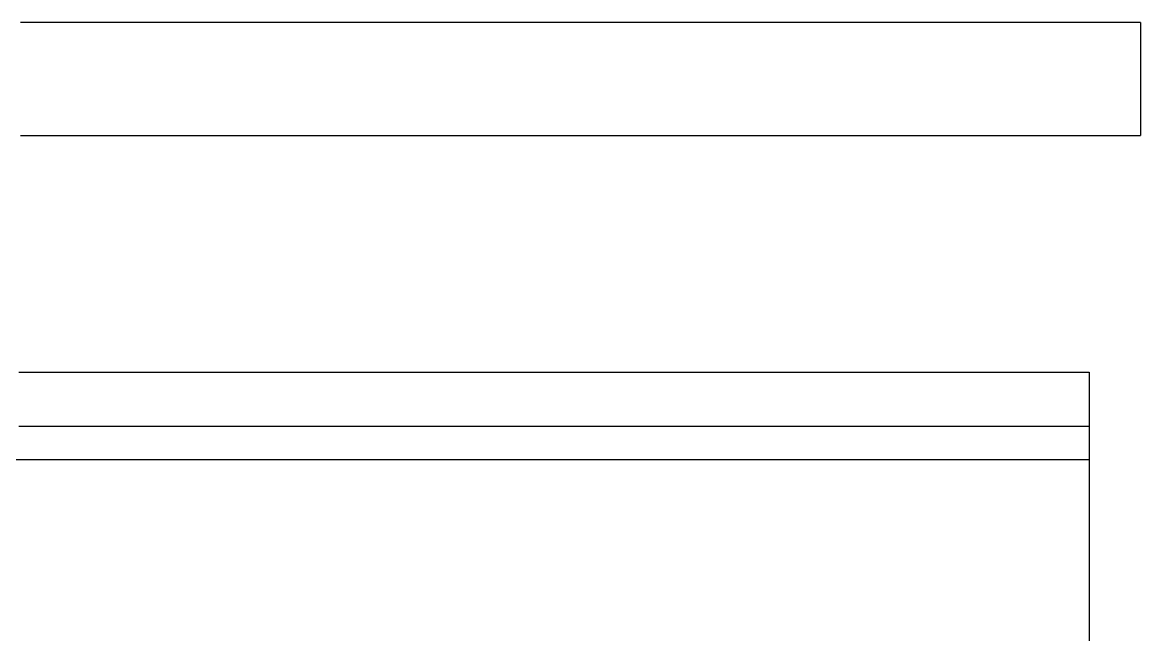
# Model space of a CAD drawing. Extents: x 0 to 279, y 0 to 212.
# Drawn here: x 99.52 to 134.8, y 86.44 to 105.77 of the extents above; entities that cross this region are included whole.
import ezdxf

# ---------------------------------------------------------------- set-up
doc = ezdxf.new("R2010")
doc.units = 0
doc.layers.add('LAYER_1', color=18, linetype='CONTINUOUS')

msp = doc.modelspace()

# ---------------------------------------------------------------- linework, layer by layer
at = {"layer": 'LAYER_1'}
for points in [[(134.805, 105.768), (134.803, 105.768), (134.799, 105.768), (134.791, 105.768), (134.781, 105.768), (134.767, 105.768), (134.751, 105.768), (134.731, 105.768), (134.709, 105.768), (134.684, 105.768), (134.656, 105.768), (134.625, 105.768), (134.591, 105.768), (134.554, 105.768), (134.514, 105.768), (134.472, 105.768), (134.426, 105.768), (134.378, 105.768), (134.327, 105.768), (134.273, 105.768), (134.217, 105.768), (134.157, 105.768), (134.095, 105.768), (134.03, 105.768), (133.962, 105.768), (133.892, 105.768), (133.819, 105.768), (133.743, 105.768), (133.665, 105.768), (133.583, 105.768), (133.499, 105.768), (133.413, 105.768), (133.324, 105.768), (133.137, 105.768), (132.94, 105.768), (132.733, 105.768), (132.516, 105.768), (132.288, 105.768), (132.05, 105.768), (131.802, 105.768), (131.545, 105.768), (131.277, 105.768), (131, 105.768), (130.713, 105.768), (130.417, 105.768), (130.111, 105.768), (129.796, 105.768), (129.472, 105.768), (129.138, 105.768), (128.795, 105.768), (128.444, 105.768), (128.083, 105.768), (127.714, 105.768), (127.336, 105.768), (126.95, 105.768), (126.555, 105.768), (126.152, 105.768), (125.74, 105.768), (125.32, 105.768), (124.892, 105.768), (124.456, 105.768), (124.013, 105.768), (123.561, 105.768), (123.101, 105.768), (122.634, 105.768), (122.16, 105.768), (121.678, 105.768), (121.188, 105.768), (120.691, 105.768), (120.188, 105.768), (119.677, 105.768), (119.159, 105.768), (118.634, 105.768), (118.102, 105.768), (117.564, 105.768), (117.019, 105.768), (116.468, 105.768), (115.91, 105.768), (115.346, 105.768), (114.775, 105.768), (114.199, 105.768), (113.616, 105.768), (113.028, 105.768), (112.433, 105.768), (111.833, 105.768), (111.228, 105.768), (110.616, 105.768), (110, 105.768), (109.377, 105.768), (108.75, 105.768), (108.117, 105.768), (107.48, 105.768), (106.837, 105.768), (106.189, 105.768), (105.537, 105.768), (104.88, 105.768), (104.218, 105.768), (103.552, 105.768), (102.881, 105.768), (102.206, 105.768), (101.526, 105.768), (100.843, 105.768), (100.155, 105.768), (99.464, 105.768)], [(134.805, 105.768), (134.805, 105.768), (134.805, 105.768), (134.805, 105.768), (134.805, 105.768), (134.805, 105.767), (134.805, 105.767), (134.805, 105.766), (134.805, 105.766), (134.805, 105.765), (134.805, 105.764), (134.805, 105.764), (134.805, 105.763), (134.805, 105.762), (134.805, 105.761), (134.805, 105.759), (134.805, 105.758), (134.805, 105.757), (134.805, 105.755), (134.805, 105.754), (134.805, 105.752), (134.805, 105.751), (134.805, 105.749), (134.805, 105.747), (134.805, 105.746), (134.805, 105.744), (134.805, 105.742), (134.805, 105.74), (134.805, 105.738), (134.805, 105.735), (134.805, 105.733), (134.805, 105.731), (134.805, 105.728), (134.805, 105.723), (134.805, 105.718), (134.805, 105.712), (134.805, 105.706), (134.805, 105.7), (134.805, 105.694), (134.805, 105.687), (134.805, 105.68), (134.805, 105.673), (134.805, 105.665), (134.805, 105.658), (134.805, 105.65), (134.805, 105.641), (134.805, 105.633), (134.805, 105.624), (134.805, 105.615), (134.805, 105.606), (134.805, 105.596), (134.805, 105.587), (134.805, 105.577), (134.805, 105.566), (134.805, 105.556), (134.805, 105.545), (134.805, 105.534), (134.805, 105.523), (134.805, 105.512), (134.805, 105.5), (134.805, 105.488), (134.805, 105.476), (134.805, 105.464), (134.805, 105.452), (134.805, 105.439), (134.805, 105.426), (134.805, 105.413), (134.805, 105.4), (134.805, 105.386), (134.805, 105.373), (134.805, 105.359), (134.805, 105.345), (134.805, 105.331), (134.805, 105.316), (134.805, 105.302), (134.805, 105.287), (134.805, 105.272), (134.805, 105.257), (134.805, 105.242), (134.805, 105.226), (134.805, 105.211), (134.805, 105.195), (134.805, 105.179), (134.805, 105.163), (134.805, 105.147), (134.805, 105.13), (134.805, 105.114), (134.805, 105.097), (134.805, 105.08), (134.805, 105.063), (134.805, 105.046), (134.805, 105.029), (134.805, 105.012), (134.805, 104.994), (134.805, 104.976), (134.805, 104.959), (134.805, 104.941), (134.805, 104.923), (134.805, 104.905), (134.805, 104.886), (134.805, 104.868), (134.805, 104.849), (134.805, 104.831), (134.805, 104.812), (134.805, 104.793), (134.805, 104.774), (134.805, 104.755), (134.805, 104.736), (134.805, 104.717), (134.805, 104.698), (134.805, 104.678), (134.805, 104.659), (134.805, 104.639), (134.805, 104.62), (134.805, 104.6), (134.805, 104.58), (134.805, 104.56), (134.805, 104.52), (134.805, 104.48), (134.805, 104.44), (134.805, 104.399), (134.805, 104.358), (134.805, 104.317), (134.805, 104.276), (134.805, 104.234), (134.805, 104.193), (134.805, 104.151), (134.805, 104.068), (134.805, 103.984), (134.805, 103.9), (134.805, 103.817), (134.805, 103.775), (134.805, 103.734), (134.805, 103.692), (134.805, 103.651), (134.805, 103.61), (134.805, 103.569), (134.805, 103.529), (134.805, 103.488), (134.805, 103.448), (134.805, 103.408), (134.805, 103.388), (134.805, 103.368), (134.805, 103.349), (134.805, 103.329), (134.805, 103.309), (134.805, 103.29), (134.805, 103.27), (134.805, 103.251), (134.805, 103.232), (134.805, 103.213), (134.805, 103.194), (134.805, 103.175), (134.805, 103.156), (134.805, 103.137), (134.805, 103.119), (134.805, 103.1), (134.805, 103.082), (134.805, 103.064), (134.805, 103.045), (134.805, 103.027), (134.805, 103.009), (134.805, 102.992), (134.805, 102.974), (134.805, 102.957), (134.805, 102.939), (134.805, 102.922), (134.805, 102.905), (134.805, 102.888), (134.805, 102.871), (134.805, 102.854), (134.805, 102.838), (134.805, 102.821), (134.805, 102.805), (134.805, 102.789), (134.805, 102.773), (134.805, 102.757), (134.805, 102.742), (134.805, 102.726), (134.805, 102.711), (134.805, 102.696), (134.805, 102.681), (134.805, 102.666), (134.805, 102.652), (134.805, 102.637), (134.805, 102.623), (134.805, 102.609), (134.805, 102.595), (134.805, 102.582), (134.805, 102.568), (134.805, 102.555), (134.805, 102.542), (134.805, 102.529), (134.805, 102.516), (134.805, 102.504), (134.805, 102.492), (134.805, 102.48), (134.805, 102.468), (134.805, 102.456), (134.805, 102.445), (134.805, 102.434), (134.805, 102.423), (134.805, 102.412), (134.805, 102.402), (134.805, 102.392), (134.805, 102.382), (134.805, 102.372), (134.805, 102.362), (134.805, 102.353), (134.805, 102.344), (134.805, 102.335), (134.805, 102.327), (134.805, 102.318), (134.805, 102.31), (134.805, 102.303), (134.805, 102.295), (134.805, 102.288), (134.805, 102.281), (134.805, 102.274), (134.805, 102.268), (134.805, 102.262), (134.805, 102.256), (134.805, 102.25), (134.805, 102.245), (134.805, 102.24), (134.805, 102.237), (134.805, 102.235), (134.805, 102.233), (134.805, 102.231), (134.805, 102.228), (134.805, 102.226), (134.805, 102.224), (134.805, 102.222), (134.805, 102.221), (134.805, 102.219), (134.805, 102.217), (134.805, 102.216), (134.805, 102.214), (134.805, 102.213), (134.805, 102.211), (134.805, 102.21), (134.805, 102.209), (134.805, 102.208), (134.805, 102.206), (134.805, 102.205), (134.805, 102.205), (134.805, 102.204), (134.805, 102.203), (134.805, 102.202), (134.805, 102.202), (134.805, 102.201), (134.805, 102.201), (134.805, 102.2), (134.805, 102.2), (134.805, 102.2), (134.805, 102.2), (134.805, 102.2)], [(99.464, 102.2), (100.155, 102.2), (100.843, 102.2), (101.526, 102.2), (102.206, 102.2), (102.881, 102.2), (103.552, 102.2), (104.218, 102.2), (104.88, 102.2), (105.537, 102.2), (106.189, 102.2), (106.837, 102.2), (107.48, 102.2), (108.117, 102.2), (108.75, 102.2), (109.377, 102.2), (110, 102.2), (110.616, 102.2), (111.228, 102.2), (111.833, 102.2), (112.433, 102.2), (113.028, 102.2), (113.616, 102.2), (114.199, 102.2), (114.775, 102.2), (115.346, 102.2), (115.91, 102.2), (116.468, 102.2), (117.019, 102.2), (117.564, 102.2), (118.102, 102.2), (118.634, 102.2), (119.159, 102.2), (119.677, 102.2), (120.188, 102.2), (120.691, 102.2), (121.188, 102.2), (121.678, 102.2), (122.16, 102.2), (122.634, 102.2), (123.101, 102.2), (123.561, 102.2), (124.013, 102.2), (124.456, 102.2), (124.892, 102.2), (125.32, 102.2), (125.74, 102.2), (126.152, 102.2), (126.555, 102.2), (126.95, 102.2), (127.336, 102.2), (127.714, 102.2), (128.083, 102.2), (128.444, 102.2), (128.795, 102.2), (129.138, 102.2), (129.472, 102.2), (129.796, 102.2), (130.111, 102.2), (130.417, 102.2), (130.713, 102.2), (131, 102.2), (131.277, 102.2), (131.545, 102.2), (131.802, 102.2), (132.05, 102.2), (132.288, 102.2), (132.516, 102.2), (132.733, 102.2), (132.94, 102.2), (133.137, 102.2), (133.324, 102.2), (133.413, 102.2), (133.499, 102.2), (133.583, 102.2), (133.665, 102.2), (133.743, 102.2), (133.819, 102.2), (133.892, 102.2), (133.962, 102.2), (134.03, 102.2), (134.095, 102.2), (134.157, 102.2), (134.217, 102.2), (134.273, 102.2), (134.327, 102.2), (134.378, 102.2), (134.426, 102.2), (134.472, 102.2), (134.514, 102.2), (134.554, 102.2), (134.591, 102.2), (134.625, 102.2), (134.656, 102.2), (134.684, 102.2), (134.709, 102.2), (134.731, 102.2), (134.751, 102.2), (134.767, 102.2), (134.781, 102.2), (134.791, 102.2), (134.799, 102.2), (134.803, 102.2), (134.805, 102.2)], [(99.41, 94.724), (100.09, 94.724), (100.765, 94.724), (101.437, 94.724), (102.104, 94.724), (102.766, 94.724), (103.424, 94.724), (104.078, 94.724), (104.726, 94.724), (105.37, 94.724), (106.009, 94.724), (106.643, 94.724), (107.272, 94.724), (107.896, 94.724), (108.515, 94.724), (109.128, 94.724), (109.736, 94.724), (110.338, 94.724), (110.935, 94.724), (111.526, 94.724), (112.111, 94.724), (112.69, 94.724), (113.263, 94.724), (113.831, 94.724), (114.391, 94.724), (114.946, 94.724), (115.494, 94.724), (116.036, 94.724), (116.571, 94.724), (117.1, 94.724), (117.622, 94.724), (118.137, 94.724), (118.645, 94.724), (119.146, 94.724), (119.64, 94.724), (120.126, 94.724), (120.606, 94.724), (121.078, 94.724), (121.542, 94.724), (121.999, 94.724), (122.448, 94.724), (122.889, 94.724), (123.323, 94.724), (123.748, 94.724), (124.166, 94.724), (124.575, 94.724), (124.976, 94.724), (125.369, 94.724), (125.753, 94.724), (126.129, 94.724), (126.496, 94.724), (126.854, 94.724), (127.204, 94.724), (127.544, 94.724), (127.876, 94.724), (128.199, 94.724), (128.512, 94.724), (128.816, 94.724), (129.111, 94.724), (129.396, 94.724), (129.671, 94.724), (129.937, 94.724), (130.194, 94.724), (130.44, 94.724), (130.676, 94.724), (130.903, 94.724), (131.119, 94.724), (131.325, 94.724), (131.521, 94.724), (131.706, 94.724), (131.795, 94.724), (131.881, 94.724), (131.964, 94.724), (132.045, 94.724), (132.123, 94.724), (132.199, 94.724), (132.271, 94.724), (132.341, 94.724), (132.409, 94.724), (132.473, 94.724), (132.535, 94.724), (132.594, 94.724), (132.65, 94.724), (132.704, 94.724), (132.755, 94.724), (132.803, 94.724), (132.848, 94.724), (132.89, 94.724), (132.929, 94.724), (132.966, 94.724), (133, 94.724), (133.031, 94.724), (133.059, 94.724), (133.084, 94.724), (133.106, 94.724), (133.125, 94.724), (133.141, 94.724), (133.155, 94.724), (133.165, 94.724), (133.173, 94.724), (133.177, 94.724), (133.179, 94.724)], [(133.179, 94.724), (133.179, 94.724), (133.179, 94.722), (133.179, 94.72), (133.179, 94.716), (133.179, 94.711), (133.179, 94.706), (133.179, 94.699), (133.179, 94.691), (133.179, 94.682), (133.179, 94.673), (133.179, 94.662), (133.179, 94.65), (133.179, 94.638), (133.179, 94.624), (133.179, 94.609), (133.179, 94.594), (133.179, 94.577), (133.179, 94.56), (133.179, 94.541), (133.179, 94.522), (133.179, 94.502), (133.179, 94.481), (133.179, 94.458), (133.179, 94.435), (133.179, 94.411), (133.179, 94.387), (133.179, 94.361), (133.179, 94.334), (133.179, 94.307), (133.179, 94.278), (133.179, 94.249), (133.179, 94.219), (133.179, 94.188), (133.179, 94.156), (133.179, 94.124), (133.179, 94.09), (133.179, 94.056), (133.179, 94.021), (133.179, 93.985), (133.179, 93.948), (133.179, 93.911), (133.179, 93.872), (133.179, 93.833), (133.179, 93.793), (133.179, 93.752), (133.179, 93.711), (133.179, 93.669), (133.179, 93.625), (133.179, 93.582), (133.179, 93.537), (133.179, 93.492), (133.179, 93.446), (133.179, 93.399), (133.179, 93.352), (133.179, 93.303), (133.179, 93.254), (133.179, 93.205), (133.179, 93.155), (133.179, 93.104), (133.179, 93.052), (133.179, 92.999), (133.179, 92.946), (133.179, 92.893), (133.179, 92.838), (133.179, 92.783), (133.179, 92.727), (133.179, 92.614), (133.179, 92.498), (133.179, 92.38), (133.179, 92.259), (133.179, 92.136), (133.179, 92.01), (133.179, 91.883), (133.179, 91.752), (133.179, 91.62), (133.179, 91.486), (133.179, 91.349), (133.179, 91.211), (133.179, 91.07), (133.179, 90.928), (133.179, 90.784), (133.179, 90.638), (133.179, 90.49), (133.179, 90.34), (133.179, 90.189), (133.179, 90.036), (133.179, 89.881), (133.179, 89.725), (133.179, 89.567), (133.179, 89.408), (133.179, 89.247), (133.179, 89.086), (133.179, 88.922), (133.179, 88.758), (133.179, 88.592), (133.179, 88.426), (133.179, 88.258), (133.179, 88.089), (133.179, 87.919), (133.179, 87.748), (133.179, 87.576), (133.179, 87.404), (133.179, 87.23), (133.179, 87.056), (133.179, 86.881), (133.179, 86.529), (133.179, 86.175)], [(133.179, 93.016), (133.177, 93.016), (133.173, 93.016), (133.165, 93.016), (133.155, 93.016), (133.141, 93.016), (133.125, 93.016), (133.106, 93.016), (133.084, 93.016), (133.059, 93.016), (133.031, 93.016), (133, 93.016), (132.966, 93.016), (132.929, 93.016), (132.89, 93.016), (132.848, 93.016), (132.803, 93.016), (132.755, 93.016), (132.704, 93.016), (132.65, 93.016), (132.594, 93.016), (132.535, 93.016), (132.473, 93.016), (132.409, 93.016), (132.341, 93.016), (132.271, 93.016), (132.199, 93.016), (132.123, 93.016), (132.045, 93.016), (131.964, 93.016), (131.881, 93.016), (131.795, 93.016), (131.706, 93.016), (131.521, 93.016), (131.325, 93.016), (131.119, 93.016), (130.903, 93.016), (130.676, 93.016), (130.44, 93.016), (130.194, 93.016), (129.937, 93.016), (129.671, 93.016), (129.396, 93.016), (129.111, 93.016), (128.816, 93.016), (128.512, 93.016), (128.199, 93.016), (127.876, 93.016), (127.544, 93.016), (127.204, 93.016), (126.854, 93.016), (126.496, 93.016), (126.129, 93.016), (125.753, 93.016), (125.369, 93.016), (124.976, 93.016), (124.575, 93.016), (124.166, 93.016), (123.748, 93.016), (123.323, 93.016), (122.889, 93.016), (122.448, 93.016), (121.999, 93.016), (121.542, 93.016), (121.078, 93.016), (120.606, 93.016), (120.126, 93.016), (119.64, 93.016), (119.146, 93.016), (118.645, 93.016), (118.137, 93.016), (117.622, 93.016), (117.1, 93.016), (116.571, 93.016), (116.036, 93.016), (115.494, 93.016), (114.946, 93.016), (114.391, 93.016), (113.831, 93.016), (113.263, 93.016), (112.69, 93.016), (112.111, 93.016), (111.526, 93.016), (110.935, 93.016), (110.338, 93.016), (109.736, 93.016), (109.128, 93.016), (108.515, 93.016), (107.896, 93.016), (107.272, 93.016), (106.643, 93.016), (106.009, 93.016), (105.37, 93.016), (104.726, 93.016), (104.078, 93.016), (103.424, 93.016), (102.766, 93.016), (102.104, 93.016), (101.437, 93.016), (100.765, 93.016), (100.09, 93.016), (99.41, 93.016)], [(2.052, 91.977), (133.179, 91.977)]]:
    msp.add_lwpolyline(points, dxfattribs=at)

doc.saveas('drawing.dxf')
